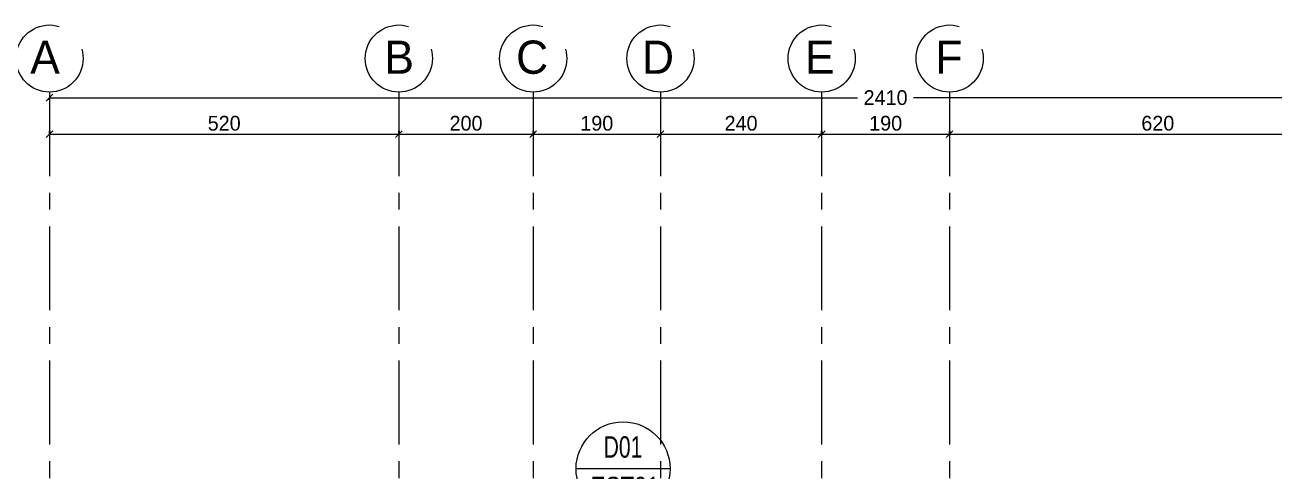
# Model space of a CAD drawing. Header units: inches. Extents: x -114 to 635, y -137 to 57.
# Drawn here: x 598.39 to 617, y 25.52 to 32.17 of the extents above; entities that cross this region are included whole.
import ezdxf
from ezdxf.enums import TextEntityAlignment as Align

# ---------------------------------------------------------------- set-up
doc = ezdxf.new("R2010")
doc.units = ezdxf.units.IN
doc.header["$MEASUREMENT"] = 0
doc.header["$PDMODE"] = 98
for name, pattern in [('CENTER', [2, 1.25, -0.25, 0.25, -0.25]), ('CENTERX2', [4, 2.5, -0.5, 0.5, -0.5]), ('HIDDEN', [0.375, 0.25, -0.125]), ('XA-1F-PLAN$0$DASHED2', [0.375, 0.25, -0.125])]:
    doc.linetypes.add(name, pattern=pattern)
doc.layers.get('0').update_dxf_attribs({"lineweight": 5})
doc.layers.get('Defpoints').update_dxf_attribs({"lineweight": 5})
doc.layers.add('AXIES', color=7, linetype='CENTER', lineweight=0, true_color=0x949596)
for name, color, linetype, lineweight in [('AXIS DIMENSION', 8, 'Continuous', 5), ('DETAILS TAG', 8, 'Continuous', 5), ('dim', 1, 'Continuous', 9), ('TAG ELEVATIONS DETAIL', 8, 'Continuous', 9), ('TAG SPOT DETAIL', 8, 'HIDDEN', 9)]:
    doc.layers.add(name, color=color, linetype=linetype, lineweight=lineweight)
doc.styles.add('A0$0$002-F.FLOOR PLAN$0$xref plans$0$ATTRIBUTE', font='BKANT.TTF')
doc.styles.add('Arial', font='arial.ttf')
doc.styles.add('ARIAL-GRID', font='arial.ttf', dxfattribs={"width": 0.7, "height": 320})
doc.styles.add('ARIAL-TITLE', font='arialbd.ttf')
doc.styles.add('MAIN', font='')
doc.styles.get('MAIN').set_extended_font_data('Shonar Bangla')
doc.dimstyles.new('MFS-AXIS', dxfattribs={"dimtxt": 0.22, "dimasz": 0.1, "dimexe": 0, "dimexo": 0.15, "dimgap": 0.05, "dimtad": 1, "dimdec": 0, "dimlfac": 100, "dimzin": 0, "dimdsep": 46, "dimtxsty": 'MAIN', "dimblk": 'OBLIQUE', "dimcen": 0.09, "dimclrd": 1, "dimclre": 1, "dimclrt": 2, "dimadec": 0, "dimazin": 0, "dimtfac": 1, "dimtdec": 0, "dimtix": 1, "dimtofl": 0, "dimtmove": 2, "dimatfit": 3, "dimldrblk": 'OBLIQUE', "dimfxl": 0.05, "dimfxlon": 1, "dimtolj": 1, "dimtzin": 0, "dimlwd": -1, "dimarcsym": 1})

# ---------------------------------------------------------------- blocks, each defined once
blk = doc.blocks.new('A-REFR-TARG-100')
at = {"layer": 'DETAILS TAG', "linetype": 'Continuous'}
blk.add_line((0, 0), (-1400, 0), dxfattribs=at)
blk.add_circle((-700, 0), 700, dxfattribs=at)
at = {"layer": 'DETAILS TAG', "linetype": 'Continuous', "style": 'Arial', "width": 0.8}
blk.add_attdef('DRAWING-REF', text='', height=264, dxfattribs=at).set_placement((-672, -270), align=Align.MIDDLE)
at = {"layer": 'TAG ELEVATIONS DETAIL', "linetype": 'Continuous', "style": 'ARIAL-TITLE'}
blk.add_attdef('DET-NO', text='', height=375, dxfattribs=at).set_placement((-701, 326), align=Align.MIDDLE)
blk = doc.blocks.new('A$Ca27cd91a')
at = {"layer": 'TAG SPOT DETAIL', "linetype": 'XA-1F-PLAN$0$DASHED2', "const_width": 20}
blk.add_lwpolyline([(0, 1413), (0, 680)], dxfattribs=at)
blk.add_lwpolyline([(-524, -680, -0.414214), (-824, -380), (-824, 380, -0.414214), (-524, 680), (524, 680, -0.414214), (824, 380), (824, -380, -0.414214), (524, -680)], format="xyb", close=True, dxfattribs=at)
at = {"layer": 'TAG ELEVATIONS DETAIL', "ltscale": 800}
ref = blk.add_blockref('A-REFR-TARG-100', (700, 2113), dxfattribs=at)
ref.add_attrib('DET-NO', 'D01', dxfattribs={"linetype": 'Continuous', "height": 320, "style": 'ARIAL-GRID', "width": 0.7}).set_placement((-1, 2438), align=Align.MIDDLE)
ref.add_attrib('DRAWING-REF', 'EST01', dxfattribs={"layer": 'DETAILS TAG', "linetype": 'Continuous', "height": 300, "style": 'Arial', "width": 0.8}).set_placement((28, 1843), align=Align.MIDDLE)
blk = doc.blocks.new('_Oblique')
at = {"color": 0, "lineweight": -2}
blk.add_line((-0.5, -0.5), (0.5, 0.5), dxfattribs=at)
blk = doc.blocks.new('*D1063')
at = {"layer": 'AXIS DIMENSION', "color": 1, "linetype": 'Continuous', "lineweight": -2, "transparency": 16777216}
for p, q in [((598.751, 30.59), (598.751, 30.54)), ((603.951, 30.59), (603.951, 30.54))]:
    blk.add_line(p, q, dxfattribs=at)
at = {"layer": 'AXIS DIMENSION', "color": 17, "linetype": 'Continuous', "transparency": 16777216}
blk.add_line((598.751, 30.54), (603.951, 30.54), dxfattribs=at)
at = {"layer": 'Defpoints', "color": 0, "transparency": 16777216}
for p in [(603.951, 31.165), (598.751, 31.018), (603.951, 30.54)]:
    blk.add_point(p, dxfattribs=at)
at = {"layer": 'AXIS DIMENSION', "color": 17, "transparency": 16777216, "xscale": 0.1, "yscale": 0.1, "zscale": 0.1, "rotation": 180}
blk.add_blockref('_Oblique', (598.751, 30.54), dxfattribs=at)
at = {"layer": 'AXIS DIMENSION', "color": 17, "transparency": 16777216, "xscale": 0.1, "yscale": 0.1, "zscale": 0.1}
blk.add_blockref('_Oblique', (603.951, 30.54), dxfattribs=at)
at = {"layer": 'AXIS DIMENSION', "color": 3, "transparency": 16777216, "insert": (601.351, 30.7), "char_height": 0.22, "attachment_point": 5, "style": 'MAIN'}
blk.add_mtext('\\A1;520', dxfattribs=at)
blk = doc.blocks.new('*D1066')
at = {"layer": 'AXIS DIMENSION', "color": 1, "linetype": 'Continuous', "lineweight": -2, "transparency": 16777216}
blk.add_line((603.951, 30.59), (603.951, 30.54), dxfattribs=at)
at = {"layer": 'AXIS DIMENSION', "color": 17, "linetype": 'Continuous', "transparency": 16777216}
blk.add_line((603.951, 30.54), (605.952, 30.54), dxfattribs=at)
at = {"layer": 'Defpoints', "color": 0, "transparency": 16777216}
for p in [(603.951, 31.165), (605.952, 30.54), (605.952, 30.54)]:
    blk.add_point(p, dxfattribs=at)
at = {"layer": 'AXIS DIMENSION', "color": 17, "transparency": 16777216, "xscale": 0.1, "yscale": 0.1, "zscale": 0.1, "rotation": 180}
blk.add_blockref('_Oblique', (603.951, 30.54), dxfattribs=at)
at = {"layer": 'AXIS DIMENSION', "color": 17, "transparency": 16777216, "xscale": 0.1, "yscale": 0.1, "zscale": 0.1}
blk.add_blockref('_Oblique', (605.952, 30.54), dxfattribs=at)
at = {"layer": 'AXIS DIMENSION', "color": 3, "transparency": 16777216, "insert": (604.952, 30.7), "char_height": 0.22, "attachment_point": 5, "style": 'MAIN'}
blk.add_mtext('\\A1;200', dxfattribs=at)
blk = doc.blocks.new('*D1067')
at = {"layer": 'AXIS DIMENSION', "color": 1, "linetype": 'Continuous', "lineweight": -2, "transparency": 16777216}
blk.add_line((605.952, 30.59), (605.952, 30.54), dxfattribs=at)
at = {"layer": 'AXIS DIMENSION', "color": 17, "linetype": 'Continuous', "transparency": 16777216}
blk.add_line((605.952, 30.54), (607.847, 30.54), dxfattribs=at)
at = {"layer": 'Defpoints', "color": 0, "transparency": 16777216}
for p in [(605.952, 30.821), (607.847, 30.54), (607.847, 30.54)]:
    blk.add_point(p, dxfattribs=at)
at = {"layer": 'AXIS DIMENSION', "color": 17, "transparency": 16777216, "xscale": 0.1, "yscale": 0.1, "zscale": 0.1, "rotation": 180}
blk.add_blockref('_Oblique', (605.952, 30.54), dxfattribs=at)
at = {"layer": 'AXIS DIMENSION', "color": 17, "transparency": 16777216, "xscale": 0.1, "yscale": 0.1, "zscale": 0.1}
blk.add_blockref('_Oblique', (607.847, 30.54), dxfattribs=at)
at = {"layer": 'AXIS DIMENSION', "color": 3, "transparency": 16777216, "insert": (606.899, 30.7), "char_height": 0.22, "attachment_point": 5, "style": 'MAIN'}
blk.add_mtext('\\A1;190', dxfattribs=at)
blk = doc.blocks.new('*D1064')
at = {"layer": 'AXIS DIMENSION', "color": 17, "linetype": 'Continuous', "transparency": 16777216}
blk.add_line((607.847, 30.54), (610.247, 30.54), dxfattribs=at)
at = {"layer": 'Defpoints', "color": 0, "transparency": 16777216}
for p in [(607.847, 30.54), (610.247, 30.54), (610.247, 30.54)]:
    blk.add_point(p, dxfattribs=at)
at = {"layer": 'AXIS DIMENSION', "color": 17, "transparency": 16777216, "xscale": 0.1, "yscale": 0.1, "zscale": 0.1, "rotation": 180}
blk.add_blockref('_Oblique', (607.847, 30.54), dxfattribs=at)
at = {"layer": 'AXIS DIMENSION', "color": 17, "transparency": 16777216, "xscale": 0.1, "yscale": 0.1, "zscale": 0.1}
blk.add_blockref('_Oblique', (610.247, 30.54), dxfattribs=at)
at = {"layer": 'AXIS DIMENSION', "color": 3, "transparency": 16777216, "insert": (609.047, 30.7), "char_height": 0.22, "attachment_point": 5, "style": 'MAIN'}
blk.add_mtext('\\A1;240', dxfattribs=at)
blk = doc.blocks.new('*D1068')
at = {"layer": 'AXIS DIMENSION', "color": 1, "linetype": 'Continuous', "lineweight": -2, "transparency": 16777216}
blk.add_line((610.247, 30.59), (610.247, 30.54), dxfattribs=at)
at = {"layer": 'AXIS DIMENSION', "color": 17, "linetype": 'Continuous', "transparency": 16777216}
blk.add_line((610.247, 30.54), (612.152, 30.54), dxfattribs=at)
at = {"layer": 'Defpoints', "color": 0, "transparency": 16777216}
for p in [(610.247, 30.821), (612.152, 30.54), (612.152, 30.54)]:
    blk.add_point(p, dxfattribs=at)
at = {"layer": 'AXIS DIMENSION', "color": 17, "transparency": 16777216, "xscale": 0.1, "yscale": 0.1, "zscale": 0.1, "rotation": 180}
blk.add_blockref('_Oblique', (610.247, 30.54), dxfattribs=at)
at = {"layer": 'AXIS DIMENSION', "color": 17, "transparency": 16777216, "xscale": 0.1, "yscale": 0.1, "zscale": 0.1}
blk.add_blockref('_Oblique', (612.152, 30.54), dxfattribs=at)
at = {"layer": 'AXIS DIMENSION', "color": 3, "transparency": 16777216, "insert": (611.2, 30.7), "char_height": 0.22, "attachment_point": 5, "style": 'MAIN'}
blk.add_mtext('\\A1;190', dxfattribs=at)
blk = doc.blocks.new('*D1069')
at = {"layer": 'AXIS DIMENSION', "color": 1, "linetype": 'Continuous', "lineweight": -2, "transparency": 16777216}
blk.add_line((612.152, 30.59), (612.152, 30.54), dxfattribs=at)
at = {"layer": 'AXIS DIMENSION', "color": 17, "linetype": 'Continuous', "transparency": 16777216}
blk.add_line((612.152, 30.54), (618.352, 30.54), dxfattribs=at)
at = {"layer": 'Defpoints', "color": 0, "transparency": 16777216}
for p in [(612.152, 30.821), (618.352, 30.54), (618.352, 30.54)]:
    blk.add_point(p, dxfattribs=at)
at = {"layer": 'AXIS DIMENSION', "color": 17, "transparency": 16777216, "xscale": 0.1, "yscale": 0.1, "zscale": 0.1, "rotation": 180}
blk.add_blockref('_Oblique', (612.152, 30.54), dxfattribs=at)
at = {"layer": 'AXIS DIMENSION', "color": 17, "transparency": 16777216, "xscale": 0.1, "yscale": 0.1, "zscale": 0.1}
blk.add_blockref('_Oblique', (618.352, 30.54), dxfattribs=at)
at = {"layer": 'AXIS DIMENSION', "color": 3, "transparency": 16777216, "insert": (615.252, 30.7), "char_height": 0.22, "attachment_point": 5, "style": 'MAIN'}
blk.add_mtext('\\A1;620', dxfattribs=at)
blk = doc.blocks.new('*D1065')
at = {"layer": 'AXIS DIMENSION', "color": 1, "linetype": 'Continuous', "lineweight": -2, "transparency": 16777216}
for p, q in [((598.751, 31.049), (598.751, 31.082)), ((622.852, 31.049), (622.852, 31.082))]:
    blk.add_line(p, q, dxfattribs=at)
at = {"layer": 'AXIS DIMENSION', "color": 17, "linetype": 'Continuous', "transparency": 16777216}
for p, q in [((598.751, 31.082), (610.782, 31.082)), ((622.852, 31.082), (611.615, 31.082))]:
    blk.add_line(p, q, dxfattribs=at)
at = {"layer": 'Defpoints', "color": 0, "transparency": 16777216}
for p in [(622.852, 31.082), (598.751, 30.899), (622.852, 30.899)]:
    blk.add_point(p, dxfattribs=at)
at = {"layer": 'AXIS DIMENSION', "color": 17, "transparency": 16777216, "xscale": 0.1, "yscale": 0.1, "zscale": 0.1, "rotation": 180}
blk.add_blockref('_Oblique', (598.751, 31.082), dxfattribs=at)
at = {"layer": 'AXIS DIMENSION', "color": 17, "transparency": 16777216, "xscale": 0.1, "yscale": 0.1, "zscale": 0.1}
blk.add_blockref('_Oblique', (622.852, 31.082), dxfattribs=at)
at = {"layer": 'AXIS DIMENSION', "color": 3, "transparency": 16777216, "insert": (611.199, 31.082), "char_height": 0.22, "attachment_point": 5, "style": 'MAIN'}
blk.add_mtext('\\A1;2410', dxfattribs=at)

msp = doc.modelspace()

# ---------------------------------------------------------------- linework, layer by layer
at = {"layer": 'AXIES', "linetype": 'CENTERX2', "ltscale": 0.5}
for p, q in [((598.751, 31.165), (598.751, 13.874)), ((603.951, 31.165), (603.951, 13.874)), ((605.952, 31.165), (605.952, 13.874)), ((607.847, 31.165), (607.847, 13.874)), ((610.247, 31.165), (610.247, 13.874)), ((612.152, 31.165), (612.152, 13.874))]:
    msp.add_line(p, q, dxfattribs=at)
at = {"layer": 'AXIES', "linetype": 'CENTERX2'}
for centre in [(598.751, 31.665), (603.951, 31.665), (605.952, 31.665), (607.847, 31.665), (610.247, 31.665), (612.152, 31.665)]:
    msp.add_circle(centre, 0.5, dxfattribs=at)

# ---------------------------------------------------------------- block references
at = {"layer": 'dim', "xscale": 0.001, "yscale": 0.001, "zscale": 0.001}
msp.add_blockref('A$Ca27cd91a', (607.29, 23.44, -1044.126), dxfattribs=at)

# ---------------------------------------------------------------- texts
at = {"layer": 'AXIES', "linetype": 'CENTERX2', "style": 'A0$0$002-F.FLOOR PLAN$0$xref plans$0$ATTRIBUTE'}
for s, p in [('A', (598.463, 31.438)), ('B', (603.736, 31.438)), ('C', (605.697, 31.438)), ('D', (607.571, 31.438)), ('E', (609.997, 31.438)), ('F', (611.94, 31.438))]:
    msp.add_text(s, height=0.495, dxfattribs=at).set_placement(p)

# ---------------------------------------------------------------- dimensions: what is measured, and where the dimension line sits
at = {"layer": 'AXIS DIMENSION'}
dim = msp.add_linear_dim(base=(622.852, 31.082), p1=(598.751, 30.899), p2=(622.852, 30.899), angle=180, dimstyle='MFS-AXIS', override={"dimclrd": 17, "dimclrt": 3}, dxfattribs=at)
dim.commit()
dim.dimension.update_dxf_attribs({"geometry": '*D1065', "text_midpoint": (611.199, 31.082), "dimtype": 160})
for base, p1, p2, picture, middle in [((603.951, 30.54), (598.751, 31.018), (603.951, 31.165), '*D1063', (601.351, 30.7)), ((605.952, 30.54), (603.951, 31.165), (605.952, 30.54), '*D1066', (604.952, 30.7)), ((610.247, 30.54), (607.847, 30.54), (610.247, 30.54), '*D1064', (609.047, 30.7)), ((618.352, 30.54), (612.152, 30.821), (618.352, 30.54), '*D1069', (615.252, 30.7))]:
    dim = msp.add_linear_dim(base=base, p1=p1, p2=p2, angle=180, dimstyle='MFS-AXIS', override={"dimclrd": 17, "dimclrt": 3}, dxfattribs=at)
    dim.commit()
    dim.dimension.update_dxf_attribs({"geometry": picture, "text_midpoint": middle})
for base, p1, p2, picture, middle in [((607.847, 30.54), (605.952, 30.821), (607.847, 30.54), '*D1067', (606.899, 30.7)), ((612.152, 30.54), (610.247, 30.821), (612.152, 30.54), '*D1068', (611.2, 30.7))]:
    dim = msp.add_linear_dim(base=base, p1=p1, p2=p2, angle=180, text='190', dimstyle='MFS-AXIS', override={"dimclrd": 17, "dimclrt": 3}, dxfattribs=at)
    dim.commit()
    dim.dimension.update_dxf_attribs({"geometry": picture, "text_midpoint": middle})

doc.saveas('drawing.dxf')
